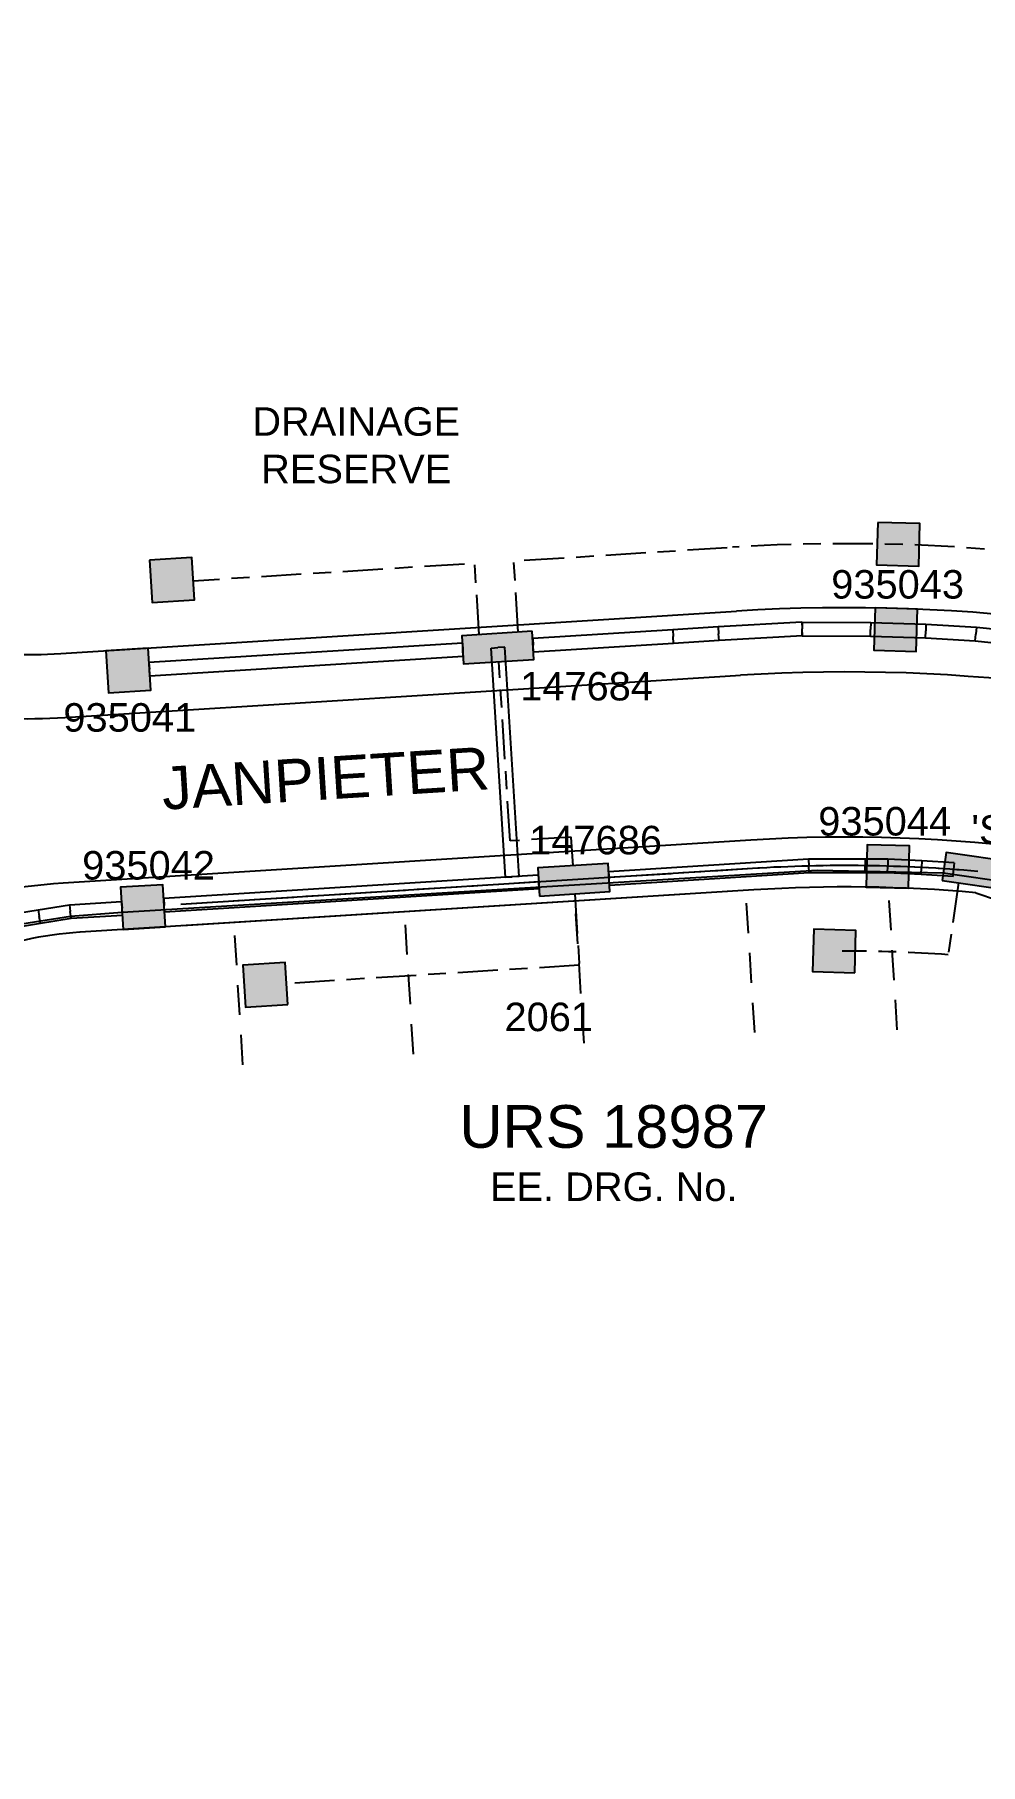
# Model space of a CAD drawing. Header units: metres. Extents: x 305550 to 306428, y 6276370 to 6276957.
# Drawn here: x 305770.6 to 305837, y 6276452.3 to 6276573.8 of the extents above; entities that cross this region are included whole.
import ezdxf
from ezdxf.enums import TextEntityAlignment as Align

# ---------------------------------------------------------------- set-up
doc = ezdxf.new("R2010")
doc.units = ezdxf.units.M
doc.header["$LTSCALE"] = 0.7
doc.linetypes.add('Cable Exist UG', pattern=[8.2, 4, -1.2, 1.8, -1.2])
doc.linetypes.add('Dash', pattern=[5, 3, -2])
doc.layers.get('0').update_dxf_attribs({"color": 6})
for name, color, linetype in [('_User Miscellaneous1', 3, 'Continuous'), ('_User Miscellaneous11', 7, 'Continuous'), ('_User Miscellaneous6', 7, 'Continuous'), ('_User Miscellaneous7', 150, 'Continuous'), ('_User Miscellaneous8', 7, 'Continuous'), ('_User Miscellaneous9', 8, 'Continuous'), ('_User_LV_Exist', 7, 'Continuous'), ('Cadastre Developer_SP_NEW', 4, 'Continuous'), ('Cadastre Roads_SP_EXT', 4, 'Continuous'), ('Cadastre Roads_SP_NEW', 8, 'Continuous'), ('Mains_HV_NEW_U72', 2, 'Continuous'), ('SupportsUG_SP_LV_EXT', 7, 'Continuous'), ('SupportsUG_SP_LV_SL_EXT', 7, 'Continuous'), ('UG_Details_SP_MISC', 7, 'Continuous')]:
    doc.layers.add(name, color=color, linetype=linetype)
doc.styles.add('ARIAL', font='arial.ttf', dxfattribs={"height": 2})
doc.styles.add('ARIAL 3.0', font='arial.ttf', dxfattribs={"height": 3})
doc.styles.add('COLUMN_LABEL', font='arial.ttf')
doc.styles.add('POLE_LABEL', font='arial.ttf')
doc.styles.get("Standard").update_dxf_attribs({"font": 'arial.ttf'})
doc.styles.add('style1', font='iso3098b.shx')
doc.linetypes.add('Cable New UG', pattern='A,8,-1,["x",style1,S=3.5,R=0,X=0.35,Y=-1],-3.5', length=12.5)

# ---------------------------------------------------------------- blocks, each defined once
blk = doc.blocks.new('PILLAR_EXT')
blk.add_hatch(color=256).paths.add_polyline_path([(-2.475, 2.49), (-2.475, 0.51), (2.475, 0.51), (2.475, 2.49)])
blk.add_lwpolyline([(-2.475, 0.51), (2.475, 0.51), (2.475, 2.49), (-2.475, 2.49)], close=True)
for tag, p, flags in [('OWNED_BY', (0, 1.3), 9), ('STATE', (0, 1.1), 9), ('SUPPORT_TYPE', (0, 0.9), 9), ('USAGE', (0, 0.7), 9), ('LEGEND', (0, 0.5), 9), ('LOCATION', (0, 0.3), 9), ('NOTES', (0, 0.1), 9), ('PARENT', (0, -0.1), 9), ('STREETNAME', (0, -0.3), 9), ('SUBURB', (0, -0.5), 1)]:
    blk.add_attdef(tag, p, '', height=0.2, dxfattribs=dict(flags=flags))
at = {"layer": '_User Miscellaneous6', "style": 'ARIAL', "flags": 8}
blk.add_attdef('ASSET_NUM', text='', height=2, dxfattribs=at).set_placement((1.5, 7.5), align=Align.TOP_LEFT)
blk = doc.blocks.new('*U64')
blk.add_hatch(color=256).paths.add_polyline_path([(-2.33, 2.63), (-2.44, 0.65), (2.5, 0.37), (2.61, 2.35)])
blk.add_lwpolyline([(-2.44, 0.65), (2.5, 0.37), (2.61, 2.35), (-2.33, 2.63)], close=True)
for tag, p, flags in [('OWNED_BY', (0, 1.3), 9), ('STATE', (0, 1.1), 9), ('SUPPORT_TYPE', (0, 0.9), 9), ('USAGE', (0, 0.7), 9), ('LEGEND', (0, 0.5), 9), ('LOCATION', (0, 0.3), 9), ('NOTES', (0, 0.1), 9), ('PARENT', (0, -0.1), 9), ('STREETNAME', (0, -0.3), 9), ('SUBURB', (0, -0.5), 1)]:
    blk.add_attdef(tag, p, '', height=0.2, dxfattribs=dict(flags=flags))
at = {"layer": '_User Miscellaneous6', "style": 'ARIAL', "flags": 8}
blk.add_attdef('ASSET_NUM', text='', height=2, dxfattribs=at).set_placement((1.5, 7.5), align=Align.TOP_LEFT)
blk = doc.blocks.new('*U290')
at = {"layer": '_User Miscellaneous7'}
blk.add_hatch(color=256, dxfattribs=at).paths.add_polyline_path([(-1.9, -7.39), (1.06, -7.56), (1.23, -4.59), (-1.74, -4.42)])
at = {"layer": '_User Miscellaneous8'}
blk.add_hatch(color=256, dxfattribs=at).paths.add_polyline_path([(-1.57, -1.4), (1.4, -1.57), (1.57, 1.4), (-1.4, 1.57)])
at = {"layer": '_User Miscellaneous7'}
blk.add_lwpolyline([(1.06, -7.56), (1.23, -4.59), (-1.74, -4.42), (-1.9, -7.39)], close=True, dxfattribs=at)
at = {"layer": '_User Miscellaneous8'}
blk.add_lwpolyline([(1.4, -1.57), (1.57, 1.4), (-1.4, 1.57), (-1.57, -1.4)], close=True, dxfattribs=at)
at = {"flags": 9}
for tag, style, p in [('STRUCTURE_PLANT_NUMBER', 'POLE_LABEL', (1.81, 0.03)), ('STREET_CODE', 'COLUMN_LABEL', (1.81, -0.2))]:
    blk.add_attdef(tag, text='', height=0.2, dxfattribs=dict(at, style=style)).set_placement(p, align=Align.MIDDLE_LEFT)
for tag, p in [('COLUMN_TYPE', (1.81, -0.4)), ('OWNED_BY', (1.81, -0.6)), ('STATE', (1.81, -0.8)), ('USAGE', (1.81, -1)), ('LEGEND', (1.81, -1.2)), ('STREETNAME', (1.81, -1.6)), ('SUBURB', (1.81, -1.8)), ('LOCATION', (1.81, -1.4)), ('NOTES', (1.81, -2))]:
    blk.add_attdef(tag, text='', height=0.2, dxfattribs=at).set_placement(p, align=Align.MIDDLE_LEFT)
at = {"flags": 1}
blk.add_attdef('Z', (1.81, -2.35), '', height=0.2, dxfattribs=at)
at = {"layer": '_User Miscellaneous6', "style": 'ARIAL', "flags": 8}
blk.add_attdef('ASSET_NUM', text='', height=2, dxfattribs=at).set_placement((2, 2), align=Align.MIDDLE_LEFT)
blk = doc.blocks.new('A$C7DAD38F0')
at = {"layer": '_User Miscellaneous11', "color": 3, "style": 'ARIAL'}
blk.add_attdef('DRG_NO', text='', height=2, dxfattribs=at).set_placement((0, -4.23), align=Align.MIDDLE_CENTER)
at = {"layer": '_User Miscellaneous6', "color": 2, "style": 'ARIAL 3.0'}
blk.add_attdef('URS___', text='', height=3, dxfattribs=at).set_placement((0, 0), align=Align.MIDDLE_CENTER)
blk = doc.blocks.new('*U215')
at = {"layer": '_User Miscellaneous7'}
blk.add_hatch(color=256, dxfattribs=at).paths.add_polyline_path([(6.74, -7.47), (9.71, -7.47), (9.71, -4.5), (6.74, -4.5)])
at = {"layer": '_User Miscellaneous8'}
blk.add_hatch(color=256, dxfattribs=at).paths.add_polyline_path([(-1.49, -1.49), (1.48, -1.49), (1.48, 1.48), (-1.49, 1.48)])
at = {"layer": '_User Miscellaneous7'}
blk.add_lwpolyline([(9.71, -7.47), (9.71, -4.5), (6.74, -4.5), (6.74, -7.47)], close=True, dxfattribs=at)
at = {"layer": '_User Miscellaneous8'}
blk.add_lwpolyline([(1.48, -1.49), (1.48, 1.48), (-1.49, 1.48), (-1.49, -1.49)], close=True, dxfattribs=at)
at = {"flags": 9}
for tag, style, p in [('STRUCTURE_PLANT_NUMBER', 'POLE_LABEL', (1.81, 0.03)), ('STREET_CODE', 'COLUMN_LABEL', (1.81, -0.2))]:
    blk.add_attdef(tag, text='', height=0.2, dxfattribs=dict(at, style=style)).set_placement(p, align=Align.MIDDLE_LEFT)
for tag, p in [('COLUMN_TYPE', (1.81, -0.4)), ('OWNED_BY', (1.81, -0.6)), ('STATE', (1.81, -0.8)), ('USAGE', (1.81, -1)), ('LEGEND', (1.81, -1.2)), ('STREETNAME', (1.81, -1.6)), ('SUBURB', (1.81, -1.8)), ('LOCATION', (1.81, -1.4)), ('NOTES', (1.81, -2))]:
    blk.add_attdef(tag, text='', height=0.2, dxfattribs=at).set_placement(p, align=Align.MIDDLE_LEFT)
at = {"flags": 1}
blk.add_attdef('Z', (1.81, -2.35), '', height=0.2, dxfattribs=at)
at = {"layer": '_User Miscellaneous6', "style": 'ARIAL', "flags": 8}
blk.add_attdef('ASSET_NUM', text='', height=2, dxfattribs=at).set_placement((2, 2), align=Align.MIDDLE_LEFT)
blk = doc.blocks.new('*U213')
at = {"layer": '_User Miscellaneous7'}
blk.add_hatch(color=256, dxfattribs=at).paths.add_polyline_path([(-4.94, -7.64), (-1.97, -7.64), (-1.97, -4.67), (-4.94, -4.67)])
at = {"layer": '_User Miscellaneous8'}
blk.add_hatch(color=256, dxfattribs=at).paths.add_polyline_path([(-1.49, -1.49), (1.48, -1.49), (1.48, 1.48), (-1.49, 1.48)])
at = {"layer": '_User Miscellaneous7'}
blk.add_lwpolyline([(-1.97, -7.64), (-1.97, -4.67), (-4.94, -4.67), (-4.94, -7.64)], close=True, dxfattribs=at)
at = {"layer": '_User Miscellaneous8'}
blk.add_lwpolyline([(1.48, -1.49), (1.48, 1.48), (-1.49, 1.48), (-1.49, -1.49)], close=True, dxfattribs=at)
at = {"flags": 9}
for tag, style, p in [('STRUCTURE_PLANT_NUMBER', 'POLE_LABEL', (1.81, 0.03)), ('STREET_CODE', 'COLUMN_LABEL', (1.81, -0.2))]:
    blk.add_attdef(tag, text='', height=0.2, dxfattribs=dict(at, style=style)).set_placement(p, align=Align.MIDDLE_LEFT)
for tag, p in [('COLUMN_TYPE', (1.81, -0.4)), ('OWNED_BY', (1.81, -0.6)), ('STATE', (1.81, -0.8)), ('USAGE', (1.81, -1)), ('LEGEND', (1.81, -1.2)), ('STREETNAME', (1.81, -1.6)), ('SUBURB', (1.81, -1.8)), ('LOCATION', (1.81, -1.4)), ('NOTES', (1.81, -2))]:
    blk.add_attdef(tag, text='', height=0.2, dxfattribs=at).set_placement(p, align=Align.MIDDLE_LEFT)
at = {"flags": 1}
blk.add_attdef('Z', (1.81, -2.35), '', height=0.2, dxfattribs=at)
at = {"layer": '_User Miscellaneous6', "style": 'ARIAL', "flags": 8}
blk.add_attdef('ASSET_NUM', text='', height=2, dxfattribs=at).set_placement((2, 2), align=Align.MIDDLE_LEFT)
blk = doc.blocks.new('*U289')
at = {"layer": '_User Miscellaneous7'}
blk.add_hatch(color=256, dxfattribs=at).paths.add_polyline_path([(-5.43, -7.29), (-2.46, -7.42), (-2.33, -4.46), (-5.29, -4.32)])
at = {"layer": '_User Miscellaneous8'}
blk.add_hatch(color=256, dxfattribs=at).paths.add_polyline_path([(-1.55, -1.42), (1.42, -1.55), (1.55, 1.42), (-1.42, 1.55)])
at = {"layer": '_User Miscellaneous7'}
blk.add_lwpolyline([(-2.46, -7.42), (-2.33, -4.46), (-5.29, -4.32), (-5.43, -7.29)], close=True, dxfattribs=at)
at = {"layer": '_User Miscellaneous8'}
blk.add_lwpolyline([(1.42, -1.55), (1.55, 1.42), (-1.42, 1.55), (-1.55, -1.42)], close=True, dxfattribs=at)
at = {"flags": 9}
for tag, style, p in [('STRUCTURE_PLANT_NUMBER', 'POLE_LABEL', (1.81, 0.03)), ('STREET_CODE', 'COLUMN_LABEL', (1.81, -0.2))]:
    blk.add_attdef(tag, text='', height=0.2, dxfattribs=dict(at, style=style)).set_placement(p, align=Align.MIDDLE_LEFT)
for tag, p in [('COLUMN_TYPE', (1.81, -0.4)), ('OWNED_BY', (1.81, -0.6)), ('STATE', (1.81, -0.8)), ('USAGE', (1.81, -1)), ('LEGEND', (1.81, -1.2)), ('STREETNAME', (1.81, -1.6)), ('SUBURB', (1.81, -1.8)), ('LOCATION', (1.81, -1.4)), ('NOTES', (1.81, -2))]:
    blk.add_attdef(tag, text='', height=0.2, dxfattribs=at).set_placement(p, align=Align.MIDDLE_LEFT)
at = {"flags": 1}
blk.add_attdef('Z', (1.81, -2.35), '', height=0.2, dxfattribs=at)
at = {"layer": '_User Miscellaneous6', "style": 'ARIAL', "flags": 8}
blk.add_attdef('ASSET_NUM', text='', height=2, dxfattribs=at).set_placement((2, 2), align=Align.MIDDLE_LEFT)

msp = doc.modelspace()

# ---------------------------------------------------------------- linework, layer by layer
at = {"layer": '_User Miscellaneous9', "linetype": 'Dash', "flags": 128}
for points in [[(305821.16, 6276503.71), (305820.53, 6276513.69)], [(305831.17, 6276503.9), (305830.54, 6276513.88)], [(305797.2, 6276502.2), (305796.58, 6276512.18)], [(305785.23, 6276501.45), (305784.6, 6276511.43)]]:
    msp.add_lwpolyline(points, dxfattribs=at)
at = {"layer": '_User_LV_Exist', "color": 7, "linetype": 'Cable Exist UG'}
for p, q in [((305808.27, 6276517.43), (305803.98, 6276517.16)), ((305808.4, 6276515.42), (305808.27, 6276517.43)), ((305821.01, 6276515.22), (305810.93, 6276514.59)), ((305805.99, 6276514.28), (305780.87, 6276512.7))]:
    msp.add_line(p, q, dxfattribs=at)
at = {"layer": '_User_LV_Exist', "color": 7, "linetype": 'Cable Exist UG', "flags": 128}
for points in [[(305804.56, 6276531.81), (305804.25, 6276536.81), (305819.59, 6276537.78)], [(305801.82, 6276531.64), (305801.5, 6276536.64), (305781.74, 6276535.4)], [(305803.98, 6276517.16), (305803.19, 6276529.74)], [(305835.46, 6276514.21), (305834.73, 6276509.17)], [(305808.52, 6276513.45), (305808.84, 6276508.44)], [(305808.84, 6276508.44), (305788.29, 6276507.15)]]:
    msp.add_lwpolyline(points, dxfattribs=at)
at = {"layer": '_User_LV_Exist', "color": 7, "linetype": 'Cable Exist UG'}
for radius, start, end in [(127.1, 71.0352, 93.5945), (104.5, 84.9142, 93.5945), (98.5, 85.824, 90.1571)]:
    msp.add_arc((305827.56, 6276410.93), radius, start, end, dxfattribs=at)
at = {"layer": 'Cadastre Developer_SP_NEW'}
for p, q in [((305772.45, 6276530.31), (305819.88, 6276533.29)), ((305821.01, 6276515.22), (305780.87, 6276512.7)), ((305821.1, 6276513.72), (305773.79, 6276510.75)), ((305821.1, 6276513.72), (305780.97, 6276511.2)), ((305836.69, 6276513.52), (305859.85, 6276505.57))]:
    msp.add_line(p, q, dxfattribs=at)
msp.add_lwpolyline([(305752.33, 6276546.65, 0.057003), (305753.92, 6276537.77, 0.146618), (305757.09, 6276532.95, 0.084015), (305757.82, 6276532.52, 0.106762), (305772.45, 6276530.31, 0.106762)], format="xyb", dxfattribs=at)
for centre, radius, start, end in [((305827.56, 6276410.93), 122.6, 71.0352, 93.5945), ((305827.56, 6276410.93), 104.5, 84.9142, 93.5945), ((305827.56, 6276410.93), 103, 84.9142, 93.5945), ((305775.35, 6276485.8), 25, 93.5945, 111.4792)]:
    msp.add_arc(centre, radius, start, end, dxfattribs=at)
at = {"layer": 'Cadastre Roads_SP_EXT', "color": 8}
for p, q in [((305786.27, 6276526.67), (305819.08, 6276528.73)), ((305819.09, 6276528.73), (305820.16, 6276528.79))]:
    msp.add_line(p, q, dxfattribs=at)
at = {"layer": 'Cadastre Roads_SP_EXT'}
msp.add_line((305772.73, 6276525.82), (305786.27, 6276526.67), dxfattribs=at)
at = {"layer": 'Cadastre Roads_SP_NEW'}
for points in [[(305747.84, 6276546.37, 0.056999), (305749.6, 6276536.48, 0.146618), (305754.19, 6276529.5, 0.084015), (305756.22, 6276528.31, 0.106762), (305772.73, 6276525.82)], [(305772.61, 6276514.19, 0.060333), (305762.04, 6276512.23, 0.146375), (305755.14, 6276507.56, 0.079644), (305754.01, 6276505.63, 0.108037), (305751.45, 6276488.93, 0.108037)]]:
    msp.add_lwpolyline(points, format="xyb", dxfattribs=at)
at = {"layer": 'Cadastre Roads_SP_NEW', "flags": 128}
msp.add_lwpolyline([(305819.09, 6276528.73), (305820.16, 6276528.79)], dxfattribs=at)
msp.add_lwpolyline([(305916.21, 6276505.34), (305865.94, 6276522.62, 0.098753), (305820.16, 6276528.79)], format="xyb", dxfattribs=at)
at = {"layer": 'Cadastre Roads_SP_NEW'}
msp.add_lwpolyline([(305820.89, 6276517.22), (305772.61, 6276514.19)], dxfattribs=at)
msp.add_arc((305827.56, 6276410.93), 106.5, 71.0352, 93.5945, dxfattribs=at)
at = {"layer": 'Mains_HV_NEW_U72', "color": 2, "linetype": 'Cable New UG', "flags": 128}
msp.add_lwpolyline([(305707.05, 6276452.34), (305709.02, 6276452.47), (305708.55, 6276460.05), (305732.66, 6276461.57), (305737.82, 6276457.05), (305756.31, 6276458.23), (305754.09, 6276494.51), (305755.46, 6276500.49), (305756.48, 6276504.1), (305757.47, 6276505.62), (305759.23, 6276507.19), (305761, 6276508.31), (305765.78, 6276510.2), (305769.26, 6276511.28), (305773.12, 6276511.89), (305776.74, 6276512.15), (305825.55, 6276515.1), (305834.39, 6276514.91), (305839.29, 6276514.22), (305915.69, 6276487.98), (305923.79, 6276510.89), (305935.63, 6276507.03), (305956.69, 6276563.49), (305962.97, 6276566.46), (305983.18, 6276559.52), (305991.34, 6276583.29), (305976.34, 6276588.44), (305982.04, 6276605.04)], dxfattribs=at)
at = {"layer": 'UG_Details_SP_MISC'}
for p, q in [((305818.59, 6276532.18), (305815.4, 6276531.98)), ((305824.46, 6276532.52), (305818.59, 6276532.18)), ((305818.59, 6276532.18), (305818.62, 6276531.7)), ((305824.46, 6276532.52), (305824.49, 6276532.04)), ((305824.49, 6276532.52), (305824.49, 6276532.04)), ((305824.49, 6276532.52), (305829.3, 6276532.49)), ((305829.3, 6276532.49), (305829.29, 6276532.01)), ((305829.3, 6276532.49), (305833.18, 6276532.38)), ((305833.18, 6276532.38), (305833.16, 6276531.9)), ((305833.18, 6276532.38), (305836.72, 6276532.16)), ((305800.63, 6276531.05), (305778.63, 6276529.69)), ((305800.63, 6276531.05), (305800.66, 6276530.58)), ((305815.4, 6276531.98), (305805.57, 6276531.37)), ((305805.57, 6276531.37), (305805.6, 6276530.89)), ((305815.46, 6276531.02), (305805.63, 6276530.41)), ((305815.4, 6276531.98), (305815.43, 6276531.5)), ((305815.46, 6276531.02), (305815.43, 6276531.5)), ((305818.65, 6276531.22), (305815.46, 6276531.02)), ((305818.65, 6276531.22), (305818.62, 6276531.7)), ((305824.52, 6276531.56), (305818.65, 6276531.22)), ((305824.49, 6276531.56), (305824.49, 6276532.04)), ((305824.52, 6276531.56), (305824.49, 6276532.04)), ((305824.49, 6276531.56), (305829.28, 6276531.53)), ((305829.28, 6276531.53), (305829.29, 6276532.01)), ((305829.28, 6276531.53), (305833.14, 6276531.42)), ((305833.14, 6276531.42), (305833.16, 6276531.9)), ((305833.14, 6276531.42), (305836.64, 6276531.2)), ((305836.64, 6276531.2), (305836.68, 6276531.68)), ((305836.64, 6276531.2), (305842.94, 6276530.56)), ((305836.72, 6276532.16), (305836.68, 6276531.68)), ((305836.72, 6276532.16), (305843.05, 6276531.52)), ((305800.69, 6276530.1), (305778.69, 6276528.73)), ((305800.69, 6276530.1), (305800.66, 6276530.58)), ((305802.65, 6276530.7), (305803.13, 6276530.73)), ((305803.66, 6276514.61), (305802.65, 6276530.7)), ((305803.61, 6276530.76), (305803.13, 6276530.73)), ((305804.62, 6276514.67), (305803.61, 6276530.76)), ((305805.63, 6276530.41), (305805.6, 6276530.89)), ((305778.63, 6276529.69), (305778.66, 6276529.21)), ((305778.69, 6276528.73), (305778.66, 6276529.21)), ((305824.94, 6276515.87), (305810.9, 6276514.99)), ((305828.92, 6276515.87), (305824.94, 6276515.87)), ((305824.94, 6276515.87), (305824.96, 6276515.39)), ((305824.97, 6276514.91), (305824.96, 6276515.39)), ((305830.51, 6276515.87), (305828.92, 6276515.87)), ((305828.92, 6276515.87), (305828.92, 6276515.39)), ((305828.92, 6276514.91), (305828.92, 6276515.39)), ((305830.49, 6276514.91), (305830.5, 6276515.39)), ((305830.51, 6276515.87), (305830.5, 6276515.39)), ((305832.9, 6276515.77), (305830.51, 6276515.87)), ((305832.85, 6276514.81), (305832.87, 6276515.29)), ((305832.9, 6276515.77), (305832.87, 6276515.29)), ((305835.15, 6276515.63), (305832.9, 6276515.77)), ((305835.15, 6276515.63), (305835.12, 6276515.15)), ((305805.96, 6276514.76), (305779.67, 6276513.11)), ((305803.66, 6276514.61), (305804.14, 6276514.64)), ((305804.62, 6276514.67), (305804.14, 6276514.64)), ((305805.96, 6276514.76), (305805.99, 6276514.28)), ((305806.02, 6276513.8), (305805.99, 6276514.28)), ((305810.9, 6276514.99), (305810.94, 6276514.51)), ((305810.97, 6276514.03), (305810.94, 6276514.51)), ((305824.97, 6276514.91), (305810.97, 6276514.03)), ((305828.92, 6276514.91), (305824.97, 6276514.91)), ((305830.49, 6276514.91), (305828.92, 6276514.91)), ((305832.85, 6276514.81), (305830.49, 6276514.91)), ((305835.09, 6276514.67), (305832.85, 6276514.81)), ((305835.09, 6276514.67), (305835.12, 6276515.15)), ((305773.05, 6276512.68), (305776.71, 6276512.9)), ((305776.71, 6276512.9), (305776.74, 6276512.43)), ((305779.67, 6276513.11), (305779.7, 6276512.63)), ((305806.02, 6276513.8), (305779.73, 6276512.15)), ((305768.96, 6276512.01), (305770.85, 6276512.33)), ((305770.85, 6276512.33), (305773.05, 6276512.68)), ((305770.85, 6276512.33), (305770.93, 6276511.86)), ((305771.01, 6276511.38), (305770.93, 6276511.86)), ((305771.01, 6276511.38), (305773.16, 6276511.73)), ((305773.05, 6276512.68), (305773.1, 6276512.21)), ((305773.16, 6276511.73), (305773.1, 6276512.21)), ((305773.16, 6276511.73), (305776.77, 6276511.95)), ((305776.77, 6276511.95), (305776.74, 6276512.43)), ((305779.73, 6276512.15), (305779.7, 6276512.63)), ((305769.18, 6276511.08), (305771.01, 6276511.38))]:
    msp.add_line(p, q, dxfattribs=at)

# ---------------------------------------------------------------- block references
at = {"layer": '_User Miscellaneous1'}
msp.add_blockref('A$C7DAD38F0', (305811.26, 6276497.12), dxfattribs=at).add_auto_attribs({'URS___': 'URS 18987', 'DRG_NO': 'EE. DRG. No.'})
at = {"layer": 'SupportsUG_SP_LV_EXT'}
ref = msp.add_blockref('PILLAR_EXT', (305803.03, 6276532.23), dxfattribs=dict(at, rotation=183.5945366552189))
ref.add_attrib('ASSET_NUM_001', '147684', (305804.69, 6276527.02), dxfattribs={"layer": '_User Miscellaneous6', "height": 2, "style": 'ARIAL'})
ref = msp.add_blockref('*U64', (305836.69, 6276513.52), dxfattribs=dict(at, rotation=355.1446440329379))
ref.add_attrib('ASSET_NUM_001', "'S' 147688", (305836.37, 6276516.97), dxfattribs={"layer": '_User Miscellaneous6', "height": 2, "style": 'ARIAL'})
ref = msp.add_blockref('PILLAR_EXT', (305808.55, 6276512.94), dxfattribs=dict(at, rotation=3.594536676606842))
ref.add_attrib('ASSET_NUM_001', '147686', (305805.32, 6276516.22), dxfattribs={"layer": '_User Miscellaneous6', "height": 2, "style": 'ARIAL'})
at = {"layer": 'SupportsUG_SP_LV_SL_EXT'}
ref = msp.add_blockref('*U290', (305831.06, 6276531.99), dxfattribs=dict(at, rotation=181.5550926833486))
ref.add_attrib('ASSET_NUM_001', '935043', (305826.53, 6276534.17), dxfattribs={"layer": '_User Miscellaneous6', "height": 2, "style": 'ARIAL'})
ref = msp.add_blockref('*U213', (305777.18, 6276529.12), dxfattribs=dict(at, rotation=183.5945366519459))
ref.add_attrib('ASSET_NUM_001', '935041', (305772.62, 6276524.83), dxfattribs={"layer": '_User Miscellaneous6', "height": 2, "style": 'ARIAL'})
ref = msp.add_blockref('*U289', (305830.51, 6276515.37), dxfattribs=dict(at, rotation=1.020970819371476))
ref.add_attrib('ASSET_NUM_001', '935044', (305825.62, 6276517.54), dxfattribs={"layer": '_User Miscellaneous6', "height": 2, "style": 'ARIAL'})
ref = msp.add_blockref('*U215', (305778.22, 6276512.52), dxfattribs=dict(at, rotation=3.595737132527931))
ref.add_attrib('ASSET_NUM_001', '935042', (305773.94, 6276514.45), dxfattribs={"layer": '_User Miscellaneous6', "height": 2, "style": 'ARIAL'})

# ---------------------------------------------------------------- texts
at = {"layer": 'Cadastre Roads_SP_NEW', "insert": (305779.43, 6276522.34), "char_height": 3, "attachment_point": 1, "rotation": 3.5945, "style": 'ARIAL 3.0'}
msp.add_mtext_dynamic_manual_height_columns('JANPIETER', width=15.7329, gutter_width=4, heights=[0], dxfattribs=at)

# ---------------------------------------------------------------- next in the draw order: texts
at = {"layer": 'Cadastre Developer_SP_NEW', "char_height": 2, "style": 'ARIAL', "bg_fill": 3, "box_fill_scale": 1.1, "bg_fill_color": 256, "bg_fill_transparency": 0}
for s, insert, attachment_point in [('DRAINAGE\\PRESERVE', (305793.18, 6276544.92), 5), ('2061', (305803.59, 6276503.78), 7)]:
    msp.add_mtext(s, dxfattribs=dict(at, insert=insert, attachment_point=attachment_point))

# ---------------------------------------------------------------- next in the draw order: linework, layer by layer
at = {"layer": '_User Miscellaneous9', "linetype": 'Dash', "flags": 128}
msp.add_lwpolyline([(305809.18, 6276502.96), (305808.55, 6276512.94)], dxfattribs=at)

doc.saveas('drawing.dxf')
